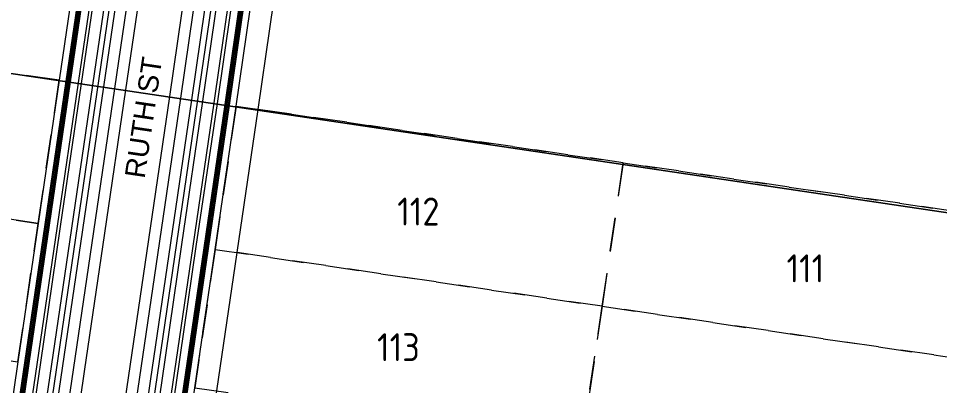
# Model space of a CAD drawing. Header units: metres. Extents: x 302924 to 306036, y 6267404 to 6269261.
# Drawn here: x 304090.1 to 304172.5, y 6268725.6 to 6268758.4 of the extents above; entities that cross this region are included whole.
import ezdxf

# ---------------------------------------------------------------- set-up
doc = ezdxf.new("R2010")
doc.units = ezdxf.units.M
doc.linetypes.add('Dash', pattern=[5, 3, -2])
for name, color, linetype, lineweight, true_color, plot, transparency in [('. Const Lines_HV', 7, 'Continuous', 0, 0x990000, False, 0.4), ('. Const Lines_LV', 7, 'Continuous', 0, 0x000099, False, 0.4), ('. Const Lines_SL', 7, 'Continuous', 0, 0x009999, False, 0.4), ('. Const Lines_SP_Trench (PL)', 7, 'Continuous', 0, 0x990099, False, 0.4)]:
    doc.layers.add(name, color=color, linetype=linetype, lineweight=lineweight, true_color=true_color, plot=plot, transparency=transparency)
doc.layers.add('._ MGA Trench Outline (PL)', color=248, linetype='Continuous', lineweight=0, plot=False, transparency=0.6)
doc.layers.add('_Kerb Line_SP', color=60, linetype='Continuous', lineweight=13, transparency=0.6)
for name, color, linetype, lineweight in [('_Lot Layout Future', 151, 'Continuous', 13), ('_Lot Layout Future - Lot No', 155, 'Continuous', 13), ('Cadastre Land Parcels_SP_EXT', 118, 'Continuous', 15), ('Cadastre Road Names_SP_HV_LV_SL_EXT', 211, 'Continuous', 15)]:
    doc.layers.add(name, color=color, linetype=linetype, lineweight=lineweight)
doc.styles.add('LotNum', font='isocp.shx')
doc.styles.get("Standard").update_dxf_attribs({"font": 'arial.ttf'})

msp = doc.modelspace()

# ---------------------------------------------------------------- linework, layer by layer
at = {"layer": '. Const Lines_HV', "linetype": 'Continuous', "lineweight": 0, "flags": 128}
for points in [[(304025.4858, 6268763.0388), (304029.6778, 6268790.3309), (304037.7576, 6268797.3194), (304096.1203, 6268798.3488), (304104.1282, 6268789.2357), (304098.6853, 6268752.1841), (304096.8066, 6268739.3855), (304094.9911, 6268727.018), (304093.5388, 6268717.124), (304092.0864, 6268707.2301), (304090.271, 6268694.8626), (304088.4555, 6268682.4952), (304087.0032, 6268672.6012), (304085.1877, 6268660.2337), (304083.7354, 6268650.3398), (304081.9194, 6268637.9688), (304080.0625, 6268625.4415), (304078.2424, 6268613.1615), (304076.2048, 6268599.3127), (304074.754, 6268589.42), (304072.5731, 6268574.5772), (304070.756, 6268562.2088), (304068.9387, 6268549.8411), (304067.4848, 6268539.9466)], [(304027.4636, 6268762.7417), (304031.5428, 6268789.2997), (304038.5177, 6268795.3325), (304095.2293, 6268796.3328), (304102.0149, 6268788.6107), (304096.7065, 6268752.4748), (304094.8278, 6268739.676), (304093.0123, 6268727.3085), (304091.56, 6268717.4145), (304090.1076, 6268707.5206), (304088.2922, 6268695.1531), (304086.4767, 6268682.7856), (304085.0244, 6268672.8917), (304083.2089, 6268660.5242), (304081.7566, 6268650.6302), (304079.9408, 6268638.2607), (304078.0841, 6268625.7347), (304076.2639, 6268613.4537), (304074.2261, 6268599.6038), (304072.7752, 6268589.7102), (304070.5944, 6268574.868), (304068.7772, 6268562.4995), (304066.9599, 6268550.1319), (304065.5061, 6268540.2373)]]:
    msp.add_lwpolyline(points, dxfattribs=at)
at = {"layer": '. Const Lines_LV', "linetype": 'Continuous', "lineweight": 0, "flags": 128}
for points in [[(304024.4969, 6268763.1873), (304028.7452, 6268790.8464), (304037.3776, 6268798.3129), (304096.5657, 6268799.3568), (304105.1848, 6268789.5482), (304099.6747, 6268752.0388), (304097.796, 6268739.2403), (304095.9805, 6268726.8728), (304094.5282, 6268716.9788), (304093.0758, 6268707.0848), (304091.2604, 6268694.7174), (304089.4449, 6268682.3499), (304087.9926, 6268672.4559), (304086.1771, 6268660.0885), (304084.7247, 6268650.1945), (304082.9087, 6268637.8229), (304081.0517, 6268625.2949), (304079.2317, 6268613.0154), (304077.1941, 6268599.1671), (304075.7434, 6268589.2749), (304073.5625, 6268574.4318), (304071.7453, 6268562.0634), (304069.9281, 6268549.6958), (304068.4742, 6268539.8012)], [(304026.4747, 6268762.8903), (304030.6103, 6268789.8153), (304038.1376, 6268796.326), (304095.6748, 6268797.3408), (304103.0715, 6268788.9232), (304097.6959, 6268752.3294), (304095.8172, 6268739.5307), (304094.0017, 6268727.1633), (304092.5494, 6268717.2693), (304091.097, 6268707.3753), (304089.2816, 6268695.0079), (304087.4661, 6268682.6404), (304086.0138, 6268672.7464), (304084.1983, 6268660.379), (304082.746, 6268650.485), (304080.9301, 6268638.1147), (304079.0733, 6268625.5881), (304077.2531, 6268613.3076), (304075.2154, 6268599.4582), (304073.7646, 6268589.5651), (304071.5837, 6268574.7226), (304069.7666, 6268562.3541), (304067.9493, 6268549.9865), (304066.4954, 6268540.0919)], [(304026.5593, 6268749.6974), (304028.4525, 6268762.5932), (304032.4754, 6268788.7841), (304038.8977, 6268794.3391), (304094.7839, 6268795.3248), (304100.9583, 6268788.2982), (304095.7172, 6268752.6201), (304093.8384, 6268739.8212), (304092.0229, 6268727.4537), (304090.5706, 6268717.5598), (304089.1182, 6268707.6658), (304087.3028, 6268695.2983), (304085.4873, 6268682.9309), (304084.035, 6268673.0369), (304082.2195, 6268660.6694), (304080.7672, 6268650.7755)], [(304026.7227, 6268737.0395), (304028.5381, 6268749.4069), (304030.4304, 6268762.2961), (304034.3404, 6268787.753), (304039.6578, 6268792.3522), (304093.893, 6268793.3087), (304098.845, 6268787.6733), (304093.7384, 6268752.9108), (304091.8596, 6268740.1117), (304090.0441, 6268727.7442), (304088.5918, 6268717.8502), (304087.1394, 6268707.9563), (304085.324, 6268695.5888), (304083.5085, 6268683.2213), (304082.0562, 6268673.3274), (304080.2407, 6268660.9599), (304078.7884, 6268651.0659)]]:
    msp.add_lwpolyline(points, dxfattribs=at)
at = {"layer": '. Const Lines_SL', "linetype": 'Continuous', "lineweight": 0, "flags": 128}
msp.add_lwpolyline([(304027.5487, 6268749.5522), (304029.4414, 6268762.4447), (304033.4079, 6268788.2685), (304039.2778, 6268793.3456), (304094.3384, 6268794.3167), (304099.9016, 6268787.9857), (304094.7278, 6268752.7655), (304092.849, 6268739.9664), (304091.0335, 6268727.599), (304089.5812, 6268717.705), (304088.1288, 6268707.811), (304086.3134, 6268695.4436), (304084.4979, 6268683.0761), (304083.0456, 6268673.1821), (304081.2301, 6268660.8147), (304079.7778, 6268650.9207)], dxfattribs=at)
at = {"layer": '. Const Lines_SP_Trench (PL)', "linetype": 'Continuous', "lineweight": 0, "flags": 128}
msp.add_lwpolyline([(304026.8561, 6268749.6538), (304028.7492, 6268762.5486), (304032.7551, 6268788.6294), (304039.0117, 6268794.041), (304094.6503, 6268795.0224), (304100.6413, 6268788.2045), (304095.4203, 6268752.6637), (304093.5416, 6268739.8648), (304091.7261, 6268727.4973), (304090.2738, 6268717.6033), (304088.8214, 6268707.7094), (304087.0059, 6268695.3419), (304085.1905, 6268682.9744), (304083.7381, 6268673.0805), (304081.9227, 6268660.713), (304080.4703, 6268650.819)], dxfattribs=at)
at = {"layer": '._ MGA Trench Outline (PL)', "flags": 128}
for points in [[(304025.8322, 6268737.1702), (304027.6476, 6268749.5376), (304029.5403, 6268762.4298), (304033.5012, 6268788.217), (304039.3158, 6268793.2463), (304094.2939, 6268794.2159), (304099.796, 6268787.9545), (304094.6288, 6268752.78), (304092.75, 6268739.981), (304090.9346, 6268727.6135), (304089.4822, 6268717.7195), (304088.0299, 6268707.8255), (304086.2144, 6268695.4581), (304084.399, 6268683.0906), (304082.9466, 6268673.1966), (304081.1312, 6268660.8292), (304079.6788, 6268650.9352)], [(304025.9311, 6268737.1557), (304027.7466, 6268749.5231), (304029.6392, 6268762.4149), (304033.5944, 6268788.1654), (304039.3538, 6268793.1469), (304094.2493, 6268794.1151), (304099.6903, 6268787.9232), (304094.5299, 6268752.7945), (304092.6511, 6268739.9955), (304090.8357, 6268727.628), (304089.3833, 6268717.734), (304087.9309, 6268707.8401), (304086.1155, 6268695.4726), (304084.3, 6268683.1051), (304082.8477, 6268673.2112), (304081.0322, 6268660.8437), (304079.5799, 6268650.9497)], [(304026.0301, 6268737.1411), (304027.8455, 6268749.5086), (304029.7381, 6268762.4001), (304033.6877, 6268788.1139), (304039.3918, 6268793.0476), (304094.2048, 6268794.0143), (304099.5846, 6268787.892), (304094.431, 6268752.8091), (304092.5522, 6268740.01), (304090.7367, 6268727.6425), (304089.2844, 6268717.7486), (304087.832, 6268707.8546), (304086.0165, 6268695.4871), (304084.2011, 6268683.1197), (304082.7488, 6268673.2257), (304080.9333, 6268660.8582), (304079.4809, 6268650.9643)], [(304026.129, 6268737.1266), (304027.9445, 6268749.4941), (304029.837, 6268762.3852), (304033.7809, 6268788.0623), (304039.4298, 6268792.9482), (304094.1602, 6268793.9135), (304099.479, 6268787.8608), (304094.332, 6268752.8236), (304092.4532, 6268740.0245), (304090.6378, 6268727.6571), (304089.1854, 6268717.7631), (304087.7331, 6268707.8691), (304085.9176, 6268695.5017), (304084.1022, 6268683.1342), (304082.6498, 6268673.2402), (304080.8344, 6268660.8728), (304079.382, 6268650.9788)]]:
    msp.add_lwpolyline(points, dxfattribs=at)
at = {"layer": '_Kerb Line_SP', "linetype": 'Continuous', "flags": 128}
msp.add_lwpolyline([(304078.4198, 6268624.4559), (304102.3787, 6268787.6766, 0.450994), (304094.1558, 6268797.4103, 0.0079076), (304070.9429, 6268797.3797), (304039.0463, 6268796.558, 0.3648308), (304030.8542, 6268789.2965), (304008.1789, 6268634.8113)], format="xyb", dxfattribs=at)
at = {"layer": '_Lot Layout Future', "linetype": 'Dash', "transparency": 33554585}
for points in [[(304093.7384, 6268752.9108), (304062.0754, 6268757.5433), (304060.1988, 6268744.7593), (304091.8596, 6268740.1117)], [(304091.8596, 6268740.1117), (304060.1988, 6268744.7593), (304058.3834, 6268732.3918), (304090.0441, 6268727.7442)], [(304176.9486, 6268727.621), (304142.3186, 6268732.7045), (304140.5032, 6268720.3371), (304175.133, 6268715.2536)]]:
    msp.add_lwpolyline(points, close=True, dxfattribs=at)
at = {"layer": 'Cadastre Land Parcels_SP_EXT', "linetype": 'Continuous'}
msp.add_lwpolyline([(304172.2997, 6268692.523), (304179.2785, 6268740.16), (303934.5604, 6268776.5535), (303895.2382, 6268782.3999), (303860.356, 6268787.5873), (303857.464, 6268766.026), (303854.4032, 6268743.2121), (303851.7737, 6268723.6085), (304170.0147, 6268676.9295), (304172.2997, 6268692.523)], close=True, dxfattribs=at)
msp.add_lwpolyline([(303934.5604, 6268776.5535), (304179.2785, 6268740.16), (304184.5084, 6268775.7394)], dxfattribs=at)

# ---------------------------------------------------------------- texts
at = {"layer": 'Cadastre Road Names_SP_HV_LV_SL_EXT'}
msp.add_text('RUTH ST', height=1.8, rotation=81.610379, dxfattribs=at).set_placement((304101.373, 6268744.0594))

# ---------------------------------------------------------------- next in the draw order: texts
at = {"layer": '_Lot Layout Future - Lot No', "linetype": 'Continuous', "transparency": 33554585, "char_height": 2.5, "attachment_point": 5, "style": 'LotNum', "bg_fill": 3, "box_fill_scale": 1.1, "bg_fill_color": 256, "bg_fill_transparency": 0}
for s, insert in [('112', (304125.8739, 6268741.1713)), ('111', (304160.5041, 6268736.0927)), ('113', (304124.094, 6268729.0459))]:
    msp.add_mtext(s, dxfattribs=dict(at, insert=insert))

# ---------------------------------------------------------------- next in the draw order: linework, layer by layer
at = {"layer": '. Const Lines_HV', "linetype": 'Continuous', "lineweight": 0, "flags": 128}
for points in [[(304091.124, 6268659.3623), (304092.9394, 6268671.7297), (304094.3917, 6268681.6237), (304096.207, 6268693.99), (304098.0226, 6268706.3586), (304099.475, 6268716.2526), (304100.9273, 6268726.1466), (304102.7427, 6268738.514), (304104.6219, 6268751.3154), (304110.2297, 6268790.1026), (304118.8083, 6268797.0717), (304179.9938, 6268789.5992), (304189.2978, 6268777.3798), (304183.7806, 6268739.7359), (304181.8955, 6268726.8948), (304180.08, 6268714.5274), (304178.6276, 6268704.6334), (304177.1751, 6268694.7395), (304175.3599, 6268682.3721), (304173.544, 6268670.0045), (304172.0916, 6268660.1106)], [(304093.1028, 6268659.0718), (304094.9182, 6268671.4393), (304096.3705, 6268681.3332), (304098.1858, 6268693.6995), (304100.0014, 6268706.0682), (304101.4538, 6268715.9621), (304102.9061, 6268725.8561), (304104.7215, 6268738.2236), (304106.601, 6268751.0271), (304112.0973, 6268789.0431), (304119.4096, 6268794.9834), (304178.9138, 6268787.7162), (304187.197, 6268776.8375), (304181.8018, 6268740.0259), (304179.9168, 6268727.1853), (304178.1012, 6268714.8179), (304176.6488, 6268704.9239), (304175.1963, 6268695.0299), (304173.3811, 6268682.6625), (304171.5652, 6268670.295), (304170.1128, 6268660.4011)]]:
    msp.add_lwpolyline(points, dxfattribs=at)
at = {"layer": '. Const Lines_LV', "linetype": 'Continuous', "lineweight": 0, "flags": 128}
for points in [[(304090.1346, 6268659.5075), (304091.95, 6268671.875), (304093.4023, 6268681.7689), (304095.2176, 6268694.1352), (304097.0332, 6268706.5039), (304098.4856, 6268716.3978), (304099.9379, 6268726.2918), (304101.7534, 6268738.6593), (304103.6323, 6268751.4596), (304109.2959, 6268790.6324), (304118.5076, 6268798.1159), (304180.5339, 6268790.5406), (304190.3483, 6268777.651), (304184.7701, 6268739.5909), (304182.8849, 6268726.7496), (304181.0694, 6268714.3821), (304179.617, 6268704.4882), (304178.1645, 6268694.5942), (304176.3493, 6268682.2269), (304174.5334, 6268669.8592), (304173.081, 6268659.9654)], [(304092.1134, 6268659.217), (304093.9288, 6268671.5845), (304095.3811, 6268681.4785), (304097.1964, 6268693.8448), (304099.012, 6268706.2134), (304100.4644, 6268716.1074), (304101.9167, 6268726.0014), (304103.7321, 6268738.3688), (304105.6114, 6268751.1713), (304111.1635, 6268789.5729), (304119.1089, 6268796.0276), (304179.4538, 6268788.6577), (304188.2474, 6268777.1087), (304182.7912, 6268739.8809), (304180.9061, 6268727.0401), (304179.0906, 6268714.6726), (304177.6382, 6268704.7787), (304176.1857, 6268694.8847), (304174.3705, 6268682.5173), (304172.5546, 6268670.1497), (304171.1022, 6268660.2558)], [(304094.0922, 6268658.9266), (304095.9076, 6268671.294), (304097.3599, 6268681.188), (304099.1752, 6268693.5543), (304100.9908, 6268705.9229), (304102.4432, 6268715.8169), (304103.8955, 6268725.7109), (304105.7109, 6268738.0783), (304107.5905, 6268750.8829), (304113.0311, 6268788.5133), (304119.7102, 6268793.9393), (304178.3738, 6268786.7747), (304186.1466, 6268776.5664), (304180.8123, 6268740.1709), (304178.9274, 6268727.3306), (304177.1118, 6268714.9631), (304175.6594, 6268705.0691), (304174.2069, 6268695.1752), (304172.3917, 6268682.8077), (304170.5758, 6268670.4402), (304169.1234, 6268660.5463)], [(304096.071, 6268658.6361), (304097.8864, 6268671.0036), (304099.3387, 6268680.8975), (304101.154, 6268693.2638), (304102.9696, 6268705.6325), (304104.422, 6268715.5264), (304105.8743, 6268725.4204), (304107.6897, 6268737.7879), (304109.5696, 6268750.5946), (304114.8987, 6268787.4537), (304120.3115, 6268791.851), (304177.2937, 6268784.8918), (304184.0457, 6268776.0241), (304178.8335, 6268740.4609), (304176.9486, 6268727.621), (304175.133, 6268715.2536), (304173.6806, 6268705.3596), (304172.2281, 6268695.4657), (304170.4129, 6268683.0982), (304168.5971, 6268670.7308), (304167.1446, 6268660.8368), (304165.3291, 6268648.4694)], [(304098.0497, 6268658.3456), (304099.8652, 6268670.7131), (304101.3175, 6268680.6071), (304103.1328, 6268692.9733), (304104.9484, 6268705.342), (304106.4008, 6268715.236), (304107.8531, 6268725.1299), (304109.6685, 6268737.4974), (304111.5488, 6268750.3063), (304116.7663, 6268786.3941), (304120.9128, 6268789.7627), (304176.2137, 6268783.0088), (304181.9449, 6268775.4818), (304176.8546, 6268740.751), (304174.9698, 6268727.9115), (304173.1542, 6268715.5441), (304171.7018, 6268705.6501), (304170.2493, 6268695.7562), (304168.4341, 6268683.3886), (304166.6183, 6268671.0213), (304165.1658, 6268661.1273), (304163.3503, 6268648.7599)]]:
    msp.add_lwpolyline(points, dxfattribs=at)
at = {"layer": '. Const Lines_SL', "linetype": 'Continuous', "lineweight": 0, "flags": 128}
msp.add_lwpolyline([(304095.0816, 6268658.7813), (304096.897, 6268671.1488), (304098.3493, 6268681.0428), (304100.1646, 6268693.409), (304101.9802, 6268705.7777), (304103.4326, 6268715.6717), (304104.8849, 6268725.5657), (304106.7003, 6268737.9331), (304108.5801, 6268750.7388), (304113.9649, 6268787.9835), (304120.0109, 6268792.8951), (304177.8337, 6268785.8332), (304185.0961, 6268776.2952), (304179.8229, 6268740.3159), (304177.938, 6268727.4758), (304176.1224, 6268715.1083), (304174.67, 6268705.2144), (304173.2175, 6268695.3204), (304171.4023, 6268682.953), (304169.5865, 6268670.5855), (304168.134, 6268660.6916), (304166.3185, 6268648.3241)], dxfattribs=at)
at = {"layer": '. Const Lines_SP_Trench (PL)', "linetype": 'Continuous', "lineweight": 0, "flags": 128}
msp.add_lwpolyline([(304094.389, 6268658.883), (304096.2044, 6268671.2505), (304097.6568, 6268681.1444), (304099.472, 6268693.5107), (304101.2876, 6268705.8794), (304102.74, 6268715.7733), (304104.1923, 6268725.6673), (304106.0078, 6268738.0348), (304107.8874, 6268750.8397), (304113.3112, 6268788.3543), (304119.8004, 6268793.626), (304178.2118, 6268786.4923), (304185.8314, 6268776.485), (304180.5155, 6268740.2144), (304178.6305, 6268727.3741), (304176.815, 6268715.0067), (304175.3626, 6268705.1127), (304173.9101, 6268695.2188), (304172.0949, 6268682.8513), (304170.279, 6268670.4838), (304168.8266, 6268660.5899), (304167.011, 6268648.2225)], dxfattribs=at)
at = {"layer": '._ MGA Trench Outline (PL)', "flags": 128}
for points in [[(304095.1805, 6268658.7668), (304096.9959, 6268671.1343), (304098.4483, 6268681.0282), (304100.2635, 6268693.3945), (304102.0792, 6268705.7632), (304103.5315, 6268715.6572), (304104.9838, 6268725.5511), (304106.7993, 6268737.9186), (304108.679, 6268750.7244), (304114.0582, 6268787.9305), (304120.0409, 6268792.7907), (304177.7797, 6268785.7391), (304184.9911, 6268776.2681), (304179.724, 6268740.3304), (304177.839, 6268727.4903), (304176.0235, 6268715.1229), (304174.571, 6268705.2289), (304173.1186, 6268695.335), (304171.3033, 6268682.9675), (304169.4875, 6268670.6), (304168.0351, 6268660.7061), (304166.2195, 6268648.3386)], [(304095.1805, 6268658.7668), (304096.9959, 6268671.1343), (304098.4483, 6268681.0282), (304100.2635, 6268693.3945), (304102.0792, 6268705.7632), (304103.5315, 6268715.6572), (304104.9838, 6268725.5511), (304106.7993, 6268737.9186), (304108.679, 6268750.7244), (304114.0582, 6268787.9305), (304120.0409, 6268792.7907), (304177.7797, 6268785.7391), (304184.9911, 6268776.2681), (304179.724, 6268740.3304), (304177.839, 6268727.4903), (304176.0235, 6268715.1229), (304174.571, 6268705.2289), (304173.1186, 6268695.335), (304171.3033, 6268682.9675), (304169.4875, 6268670.6), (304168.0351, 6268660.7061), (304166.2195, 6268648.3386)], [(304095.1805, 6268658.7668), (304096.9959, 6268671.1343), (304098.4483, 6268681.0282), (304100.2635, 6268693.3945), (304102.0792, 6268705.7632), (304103.5315, 6268715.6572), (304104.9838, 6268725.5511), (304106.7993, 6268737.9186), (304108.679, 6268750.7244), (304114.0582, 6268787.9305), (304120.0409, 6268792.7907), (304177.7797, 6268785.7391), (304184.9911, 6268776.2681), (304179.724, 6268740.3304), (304177.839, 6268727.4903), (304176.0235, 6268715.1229), (304174.571, 6268705.2289), (304173.1186, 6268695.335), (304171.3033, 6268682.9675), (304169.4875, 6268670.6), (304168.0351, 6268660.7061), (304166.2195, 6268648.3386)], [(304095.2794, 6268658.7523), (304097.0949, 6268671.1198), (304098.5472, 6268681.0137), (304100.3625, 6268693.38), (304102.1781, 6268705.7487), (304103.6304, 6268715.6426), (304105.0828, 6268725.5366), (304106.8982, 6268737.9041), (304108.778, 6268750.7099), (304114.1516, 6268787.8775), (304120.071, 6268792.6863), (304177.7257, 6268785.645), (304184.8861, 6268776.241), (304179.625, 6268740.3449), (304177.7401, 6268727.5048), (304175.9245, 6268715.1374), (304174.4721, 6268705.2434), (304173.0197, 6268695.3495), (304171.2044, 6268682.982), (304169.3886, 6268670.6146), (304167.9361, 6268660.7206), (304166.1206, 6268648.3532)], [(304095.2794, 6268658.7523), (304097.0949, 6268671.1198), (304098.5472, 6268681.0137), (304100.3625, 6268693.38), (304102.1781, 6268705.7487), (304103.6304, 6268715.6426), (304105.0828, 6268725.5366), (304106.8982, 6268737.9041), (304108.778, 6268750.7099), (304114.1516, 6268787.8775), (304120.071, 6268792.6863), (304177.7257, 6268785.645), (304184.8861, 6268776.241), (304179.625, 6268740.3449), (304177.7401, 6268727.5048), (304175.9245, 6268715.1374), (304174.4721, 6268705.2434), (304173.0197, 6268695.3495), (304171.2044, 6268682.982), (304169.3886, 6268670.6146), (304167.9361, 6268660.7206), (304166.1206, 6268648.3532)], [(304095.2794, 6268658.7523), (304097.0949, 6268671.1198), (304098.5472, 6268681.0137), (304100.3625, 6268693.38), (304102.1781, 6268705.7487), (304103.6304, 6268715.6426), (304105.0828, 6268725.5366), (304106.8982, 6268737.9041), (304108.778, 6268750.7099), (304114.1516, 6268787.8775), (304120.071, 6268792.6863), (304177.7257, 6268785.645), (304184.8861, 6268776.241), (304179.625, 6268740.3449), (304177.7401, 6268727.5048), (304175.9245, 6268715.1374), (304174.4721, 6268705.2434), (304173.0197, 6268695.3495), (304171.2044, 6268682.982), (304169.3886, 6268670.6146), (304167.9361, 6268660.7206), (304166.1206, 6268648.3532)], [(304095.3784, 6268658.7378), (304097.1938, 6268671.1052), (304098.6462, 6268680.9992), (304100.4614, 6268693.3655), (304102.277, 6268705.7341), (304103.7294, 6268715.6281), (304105.1817, 6268725.5221), (304106.9972, 6268737.8895), (304108.877, 6268750.6955), (304114.245, 6268787.8245), (304120.1011, 6268792.5819), (304177.6717, 6268785.5508), (304184.781, 6268776.2139), (304179.5261, 6268740.3594), (304177.6411, 6268727.5194), (304175.8256, 6268715.1519), (304174.3732, 6268705.258), (304172.9207, 6268695.364), (304171.1055, 6268682.9965), (304169.2896, 6268670.6291), (304167.8372, 6268660.7351), (304166.0217, 6268648.3677)], [(304095.3784, 6268658.7378), (304097.1938, 6268671.1052), (304098.6462, 6268680.9992), (304100.4614, 6268693.3655), (304102.277, 6268705.7341), (304103.7294, 6268715.6281), (304105.1817, 6268725.5221), (304106.9972, 6268737.8895), (304108.877, 6268750.6955), (304114.245, 6268787.8245), (304120.1011, 6268792.5819), (304177.6717, 6268785.5508), (304184.781, 6268776.2139), (304179.5261, 6268740.3594), (304177.6411, 6268727.5194), (304175.8256, 6268715.1519), (304174.3732, 6268705.258), (304172.9207, 6268695.364), (304171.1055, 6268682.9965), (304169.2896, 6268670.6291), (304167.8372, 6268660.7351), (304166.0217, 6268648.3677)], [(304095.3784, 6268658.7378), (304097.1938, 6268671.1052), (304098.6462, 6268680.9992), (304100.4614, 6268693.3655), (304102.277, 6268705.7341), (304103.7294, 6268715.6281), (304105.1817, 6268725.5221), (304106.9972, 6268737.8895), (304108.877, 6268750.6955), (304114.245, 6268787.8245), (304120.1011, 6268792.5819), (304177.6717, 6268785.5508), (304184.781, 6268776.2139), (304179.5261, 6268740.3594), (304177.6411, 6268727.5194), (304175.8256, 6268715.1519), (304174.3732, 6268705.258), (304172.9207, 6268695.364), (304171.1055, 6268682.9965), (304169.2896, 6268670.6291), (304167.8372, 6268660.7351), (304166.0217, 6268648.3677)], [(304095.4773, 6268658.7232), (304097.2928, 6268671.0907), (304098.7451, 6268680.9847), (304100.5604, 6268693.351), (304102.376, 6268705.7196), (304103.8283, 6268715.6136), (304105.2807, 6268725.5076), (304107.0961, 6268737.875), (304108.9759, 6268750.6811), (304114.3384, 6268787.7716), (304120.1311, 6268792.4775), (304177.6177, 6268785.4567), (304184.676, 6268776.1868), (304179.4271, 6268740.3739), (304177.5422, 6268727.5339), (304175.7267, 6268715.1664), (304174.2742, 6268705.2725), (304172.8218, 6268695.3785), (304171.0065, 6268683.0111), (304169.1907, 6268670.6436), (304167.7383, 6268660.7497), (304165.9227, 6268648.3822)], [(304095.4773, 6268658.7232), (304097.2928, 6268671.0907), (304098.7451, 6268680.9847), (304100.5604, 6268693.351), (304102.376, 6268705.7196), (304103.8283, 6268715.6136), (304105.2807, 6268725.5076), (304107.0961, 6268737.875), (304108.9759, 6268750.6811), (304114.3384, 6268787.7716), (304120.1311, 6268792.4775), (304177.6177, 6268785.4567), (304184.676, 6268776.1868), (304179.4271, 6268740.3739), (304177.5422, 6268727.5339), (304175.7267, 6268715.1664), (304174.2742, 6268705.2725), (304172.8218, 6268695.3785), (304171.0065, 6268683.0111), (304169.1907, 6268670.6436), (304167.7383, 6268660.7497), (304165.9227, 6268648.3822)], [(304095.4773, 6268658.7232), (304097.2928, 6268671.0907), (304098.7451, 6268680.9847), (304100.5604, 6268693.351), (304102.376, 6268705.7196), (304103.8283, 6268715.6136), (304105.2807, 6268725.5076), (304107.0961, 6268737.875), (304108.9759, 6268750.6811), (304114.3384, 6268787.7716), (304120.1311, 6268792.4775), (304177.6177, 6268785.4567), (304184.676, 6268776.1868), (304179.4271, 6268740.3739), (304177.5422, 6268727.5339), (304175.7267, 6268715.1664), (304174.2742, 6268705.2725), (304172.8218, 6268695.3785), (304171.0065, 6268683.0111), (304169.1907, 6268670.6436), (304167.7383, 6268660.7497), (304165.9227, 6268648.3822)]]:
    msp.add_lwpolyline(points, dxfattribs=at)
at = {"layer": '_Kerb Line_SP', "linetype": 'Continuous', "flags": 128}
msp.add_lwpolyline([(304163.3867, 6268603.9681), (304188.5787, 6268775.1763, 0.4144179), (304178.4433, 6268788.7969), (304161.9222, 6268791.2134, 0.017995), (304120.7062, 6268796.0657, 0.3941151), (304111.6444, 6268788.8266), (304087.3338, 6268623.2138)], format="xyb", dxfattribs=at)
at = {"layer": '_Lot Layout Future', "linetype": 'Dash', "transparency": 33554585}
msp.add_lwpolyline([(304096.071, 6268658.6361), (304097.8864, 6268671.0036), (304099.3387, 6268680.8975), (304101.1542, 6268693.265), (304102.9696, 6268705.6325), (304104.422, 6268715.5264), (304105.8743, 6268725.4204), (304107.6897, 6268737.7879), (304109.5696, 6268750.5946), (304144.201, 6268745.5279), (304178.8335, 6268740.4609), (304176.9486, 6268727.621), (304175.133, 6268715.2536), (304173.6806, 6268705.3596), (304172.2281, 6268695.4657), (304170.4126, 6268683.0982), (304168.5971, 6268670.7308), (304167.1446, 6268660.8368), (304165.3291, 6268648.4694)], dxfattribs=at)
msp.add_lwpolyline([(304096.071, 6268658.6361), (304097.8864, 6268671.0036), (304099.3387, 6268680.8975), (304101.1542, 6268693.265), (304102.9696, 6268705.6325), (304104.422, 6268715.5264), (304105.8743, 6268725.4204), (304107.6897, 6268737.7879), (304109.5696, 6268750.5946), (304144.201, 6268745.5279), (304178.8335, 6268740.4609), (304176.9486, 6268727.621), (304175.133, 6268715.2536), (304173.6806, 6268705.3596), (304172.2281, 6268695.4657), (304170.4126, 6268683.0982), (304168.5971, 6268670.7308), (304167.1446, 6268660.8368), (304165.3291, 6268648.4694)], dxfattribs=at)
for points in [[(304144.201, 6268745.5279), (304109.5696, 6268750.5946), (304107.6897, 6268737.7879), (304142.3186, 6268732.7045)], [(304178.8335, 6268740.4609), (304144.201, 6268745.5279), (304142.3186, 6268732.7045), (304176.9486, 6268727.621)], [(304142.3186, 6268732.7045), (304107.6897, 6268737.7879), (304105.8743, 6268725.4204), (304140.5032, 6268720.3371)]]:
    msp.add_lwpolyline(points, close=True, dxfattribs=at)

doc.saveas('drawing.dxf')
